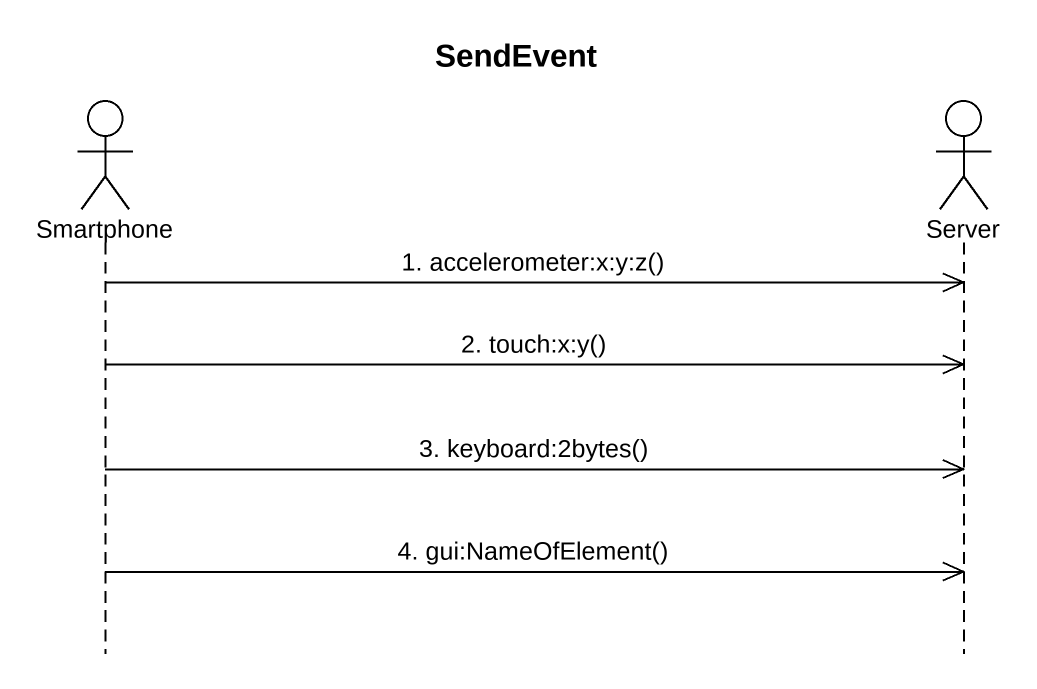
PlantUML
@startuml
title SendEvent
hide footbox
actor Smartphone
actor Server

Smartphone ->> Server : 1. accelerometer:x:y:z()
Smartphone ->> Server : 2. touch:x:y()
Smartphone ->> Server : 3. keyboard:2bytes()
Smartphone ->> Server : 4. gui:NameOfElement()
@enduml
